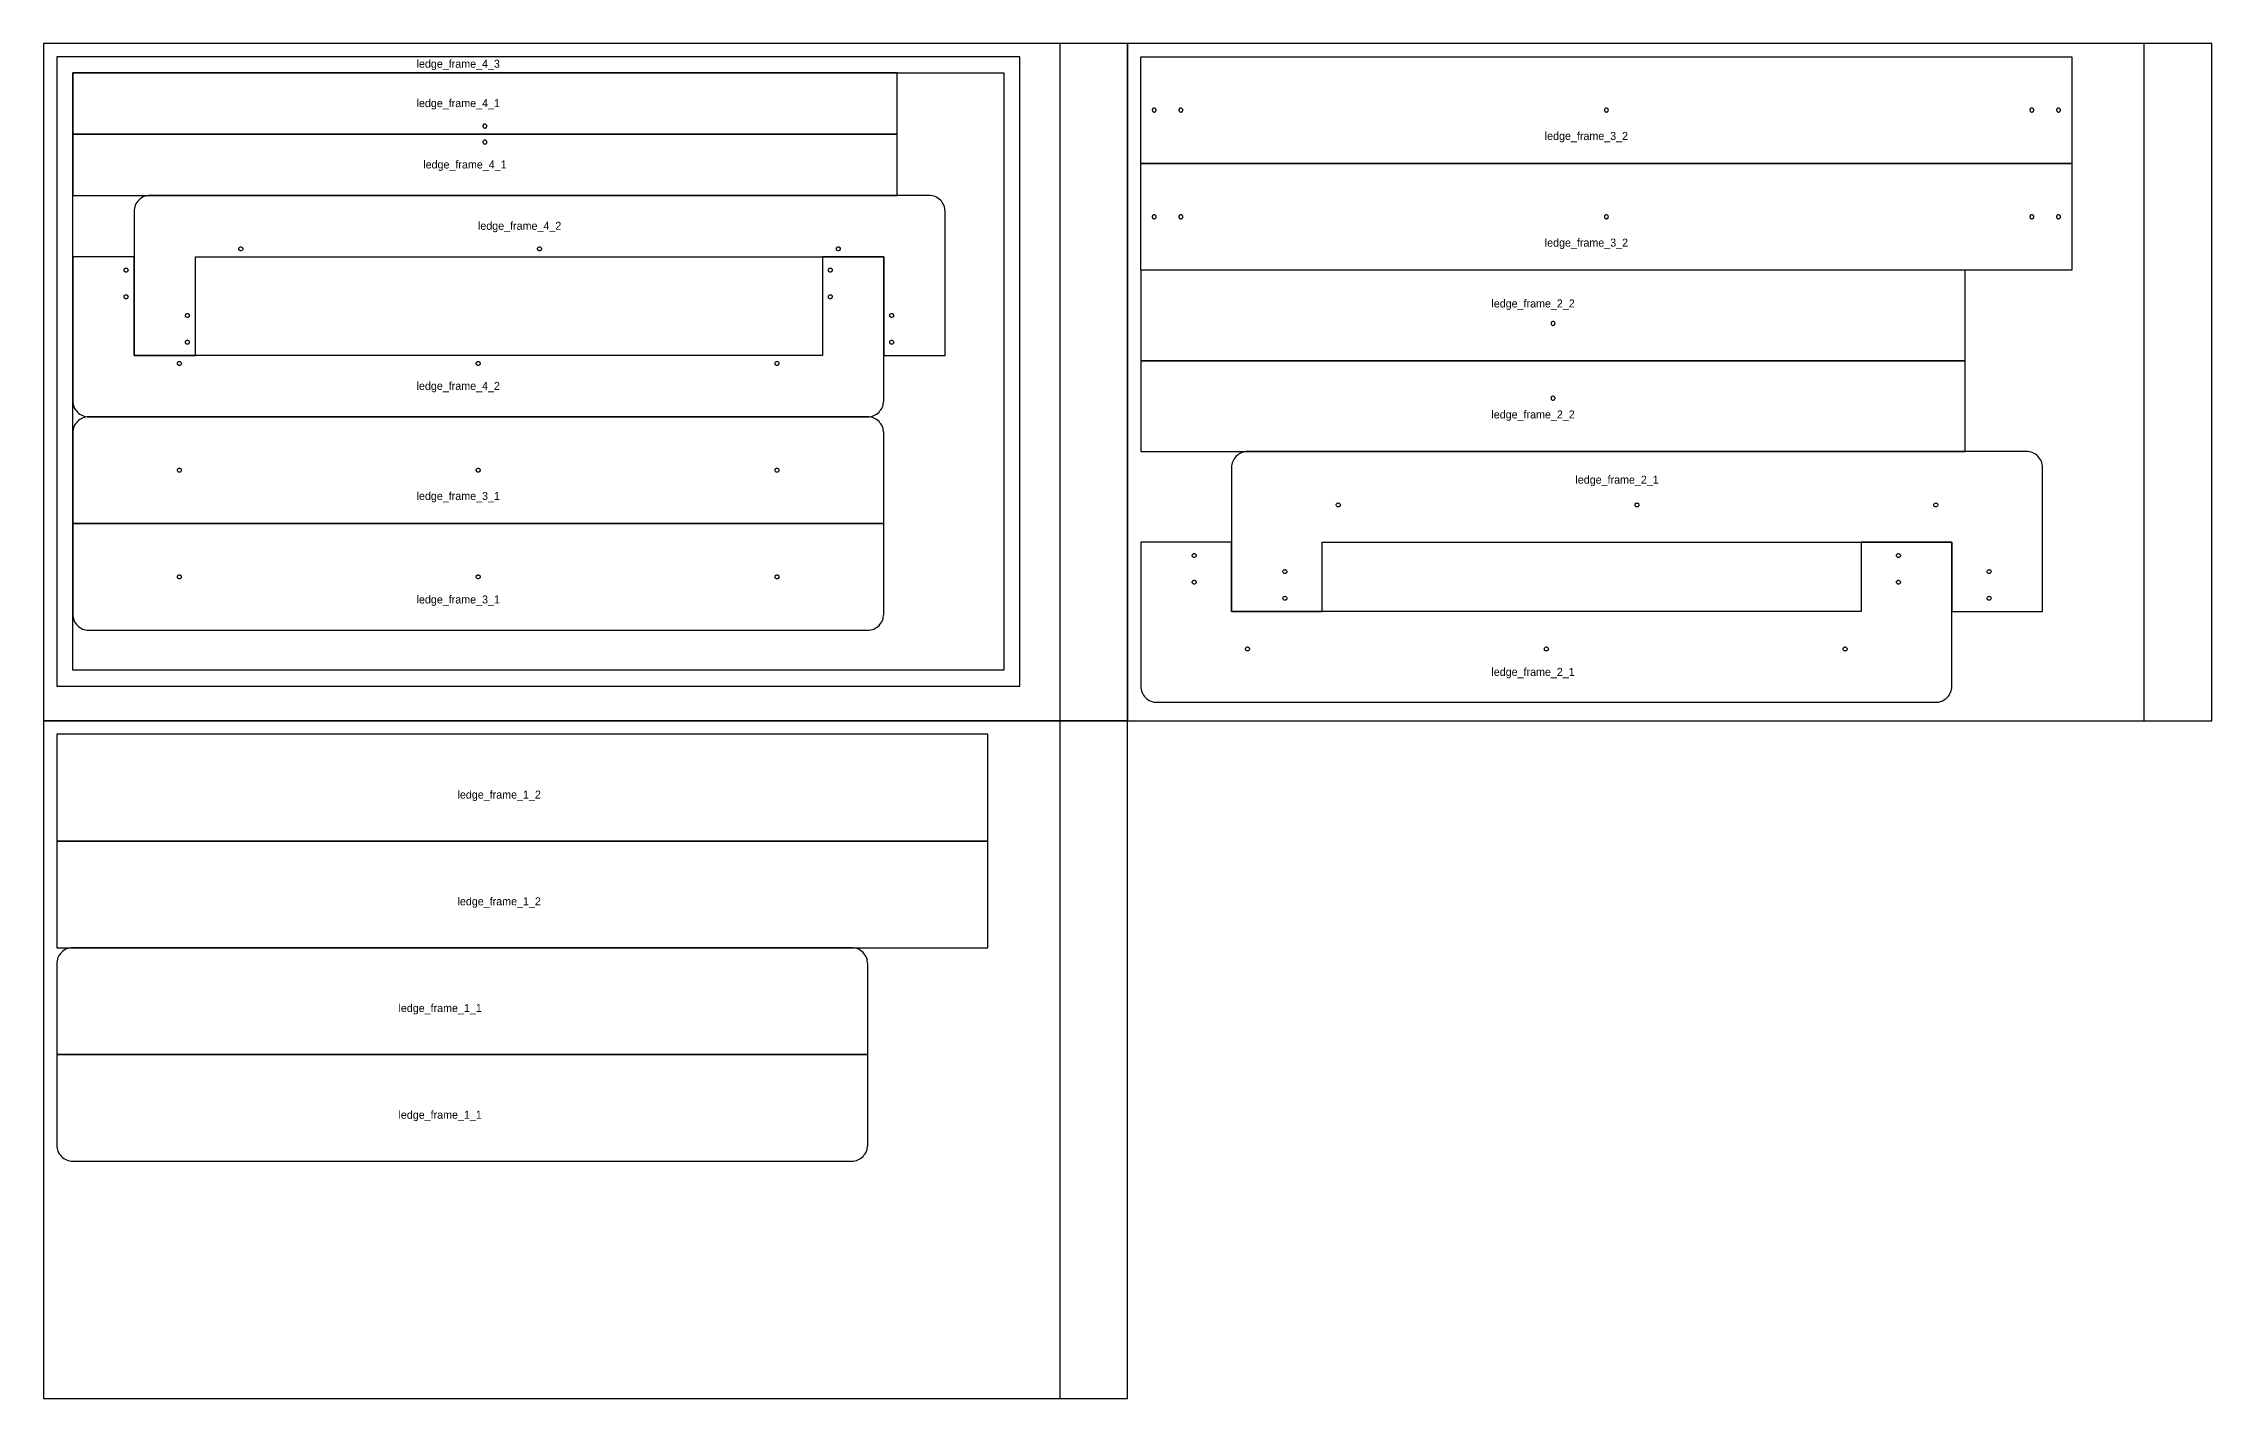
# Model space of a CAD drawing. Header units: millimetres. Extents: x -3535 to 20483, y -3090 to 7277.
# Drawn here: x 14193 to 15818, y 2494 to 3510 of the extents above; entities that cross this region are included whole.
import ezdxf

# ---------------------------------------------------------------- set-up
doc = ezdxf.new("R2010")
doc.units = ezdxf.units.MM
doc.header["$MEASUREMENT"] = 0
doc.layers.add('T_ANNO', color=6, linetype='Continuous', plot=False)
doc.layers.add('T_PART_NAME_NOPRINT', color=7, linetype='Continuous', plot=False)
doc.layers.add('T_CUT_HOLE_3MM', color=1, linetype='Continuous')
doc.layers.add('T_CUT_THRU', color=7, linetype='Continuous')

msp = doc.modelspace()

# ---------------------------------------------------------------- linework, layer by layer
at = {"layer": 'T_ANNO', "color": 5}
for p, q in [((14954.8, 3510.2), (14954.8, 3002.2)), ((15767.6, 3510.2), (15767.6, 3002.2)), ((14954.8, 3002.2), (14954.8, 2494.2))]:
    msp.add_line(p, q, dxfattribs=at)
at = {"layer": 'T_ANNO'}
for points in [[(14192.8, 3002.2), (15005.6, 3002.2), (15005.6, 3510.2), (14192.8, 3510.2)], [(15005.6, 3002.2), (15818.4, 3002.2), (15818.4, 3510.2), (15005.6, 3510.2)], [(14192.8, 2494.2), (15005.6, 2494.2), (15005.6, 3002.2), (14192.8, 3002.2)]]:
    msp.add_lwpolyline(points, close=True, dxfattribs=at)
at = {"layer": 'T_CUT_HOLE_3MM'}
for points in [[(14524.2, 3446.8), (14524.6, 3446.9), (14524.9, 3447.2), (14525.1, 3447.5), (14525.2, 3447.8), (14525.3, 3448.2), (14525.2, 3448.6), (14525.1, 3448.9), (14524.9, 3449.2), (14524.6, 3449.4), (14524.2, 3449.6), (14523.9, 3449.7), (14523.5, 3449.7), (14523.1, 3449.5), (14522.8, 3449.3), (14522.6, 3449.1), (14522.4, 3448.7), (14522.3, 3448.4), (14522.3, 3448), (14522.4, 3447.6), (14522.6, 3447.3), (14522.8, 3447), (14523.1, 3446.8), (14523.5, 3446.7), (14523.9, 3446.7)], [(15026.9, 3460.9), (15026.7, 3461.2), (15026.4, 3461.4), (15026, 3461.6), (15025.7, 3461.7), (15025.3, 3461.7), (15024.9, 3461.5), (15024.6, 3461.3), (15024.4, 3461.1), (15024.2, 3460.7), (15024.1, 3460.4), (15024.1, 3460), (15024.2, 3459.6), (15024.4, 3459.3), (15024.6, 3459), (15024.9, 3458.8), (15025.3, 3458.7), (15025.7, 3458.7), (15026, 3458.8), (15026.4, 3458.9), (15026.7, 3459.2), (15026.9, 3459.5), (15027, 3459.8), (15027.1, 3460.2), (15027, 3460.6)], [(15046.9, 3460.9), (15046.7, 3461.2), (15046.4, 3461.4), (15046, 3461.6), (15045.7, 3461.7), (15045.3, 3461.7), (15044.9, 3461.5), (15044.6, 3461.3), (15044.4, 3461.1), (15044.2, 3460.7), (15044.1, 3460.4), (15044.1, 3460), (15044.2, 3459.6), (15044.4, 3459.3), (15044.6, 3459), (15044.9, 3458.8), (15045.3, 3458.7), (15045.7, 3458.7), (15046, 3458.8), (15046.4, 3458.9), (15046.7, 3459.2), (15046.9, 3459.5), (15047, 3459.8), (15047.1, 3460.2), (15047, 3460.6)], [(15365.9, 3460.9), (15365.7, 3461.2), (15365.4, 3461.4), (15365, 3461.6), (15364.7, 3461.7), (15364.3, 3461.7), (15363.9, 3461.5), (15363.6, 3461.3), (15363.4, 3461.1), (15363.2, 3460.7), (15363.1, 3460.4), (15363.1, 3460), (15363.2, 3459.6), (15363.4, 3459.3), (15363.6, 3459), (15363.9, 3458.8), (15364.3, 3458.7), (15364.7, 3458.7), (15365, 3458.8), (15365.4, 3458.9), (15365.7, 3459.2), (15365.9, 3459.5), (15366, 3459.8), (15366.1, 3460.2), (15366, 3460.6)], [(15684.9, 3460.9), (15684.7, 3461.2), (15684.4, 3461.4), (15684, 3461.6), (15683.7, 3461.7), (15683.3, 3461.7), (15682.9, 3461.5), (15682.6, 3461.3), (15682.4, 3461.1), (15682.2, 3460.7), (15682.1, 3460.4), (15682.1, 3460), (15682.2, 3459.6), (15682.4, 3459.3), (15682.6, 3459), (15682.9, 3458.8), (15683.3, 3458.7), (15683.7, 3458.7), (15684, 3458.8), (15684.4, 3458.9), (15684.7, 3459.2), (15684.9, 3459.5), (15685, 3459.8), (15685.1, 3460.2), (15685, 3460.6)], [(15704.9, 3460.9), (15704.7, 3461.2), (15704.4, 3461.4), (15704, 3461.6), (15703.7, 3461.7), (15703.3, 3461.7), (15702.9, 3461.5), (15702.6, 3461.3), (15702.4, 3461.1), (15702.2, 3460.7), (15702.1, 3460.4), (15702.1, 3460), (15702.2, 3459.6), (15702.4, 3459.3), (15702.6, 3459), (15702.9, 3458.8), (15703.3, 3458.7), (15703.7, 3458.7), (15704, 3458.8), (15704.4, 3458.9), (15704.7, 3459.2), (15704.9, 3459.5), (15705, 3459.8), (15705.1, 3460.2), (15705, 3460.6)], [(14523.3, 3437.6), (14523, 3437.4), (14522.7, 3437.2), (14522.5, 3436.9), (14522.3, 3436.6), (14522.3, 3436.2), (14522.3, 3435.8), (14522.5, 3435.5), (14522.7, 3435.2), (14523, 3434.9), (14523.3, 3434.8), (14523.7, 3434.7), (14524, 3434.7), (14524.4, 3434.8), (14524.7, 3435), (14525, 3435.3), (14525.2, 3435.6), (14525.3, 3436), (14525.3, 3436.4), (14525.2, 3436.7), (14525, 3437.1), (14524.7, 3437.3), (14524.4, 3437.5), (14524, 3437.7), (14523.7, 3437.7)], [(15026, 3378.8), (15026.4, 3378.9), (15026.7, 3379.2), (15026.9, 3379.5), (15027, 3379.8), (15027.1, 3380.2), (15027, 3380.6), (15026.9, 3380.9), (15026.7, 3381.2), (15026.4, 3381.4), (15026, 3381.6), (15025.7, 3381.7), (15025.3, 3381.7), (15024.9, 3381.5), (15024.6, 3381.3), (15024.4, 3381.1), (15024.2, 3380.7), (15024.1, 3380.4), (15024.1, 3380), (15024.2, 3379.6), (15024.4, 3379.3), (15024.6, 3379), (15024.9, 3378.8), (15025.3, 3378.7), (15025.7, 3378.7)], [(15046, 3378.8), (15046.4, 3378.9), (15046.7, 3379.2), (15046.9, 3379.5), (15047, 3379.8), (15047.1, 3380.2), (15047, 3380.6), (15046.9, 3380.9), (15046.7, 3381.2), (15046.4, 3381.4), (15046, 3381.6), (15045.7, 3381.7), (15045.3, 3381.7), (15044.9, 3381.5), (15044.6, 3381.3), (15044.4, 3381.1), (15044.2, 3380.7), (15044.1, 3380.4), (15044.1, 3380), (15044.2, 3379.6), (15044.4, 3379.3), (15044.6, 3379), (15044.9, 3378.8), (15045.3, 3378.7), (15045.7, 3378.7)], [(15365, 3378.8), (15365.4, 3378.9), (15365.7, 3379.2), (15365.9, 3379.5), (15366, 3379.8), (15366.1, 3380.2), (15366, 3380.6), (15365.9, 3380.9), (15365.7, 3381.2), (15365.4, 3381.4), (15365, 3381.6), (15364.7, 3381.7), (15364.3, 3381.7), (15363.9, 3381.5), (15363.6, 3381.3), (15363.4, 3381.1), (15363.2, 3380.7), (15363.1, 3380.4), (15363.1, 3380), (15363.2, 3379.6), (15363.4, 3379.3), (15363.6, 3379), (15363.9, 3378.8), (15364.3, 3378.7), (15364.7, 3378.7)], [(15684, 3378.8), (15684.4, 3378.9), (15684.7, 3379.2), (15684.9, 3379.5), (15685, 3379.8), (15685.1, 3380.2), (15685, 3380.6), (15684.9, 3380.9), (15684.7, 3381.2), (15684.4, 3381.4), (15684, 3381.6), (15683.7, 3381.7), (15683.3, 3381.7), (15682.9, 3381.5), (15682.6, 3381.3), (15682.4, 3381.1), (15682.2, 3380.7), (15682.1, 3380.4), (15682.1, 3380), (15682.2, 3379.6), (15682.4, 3379.3), (15682.6, 3379), (15682.9, 3378.8), (15683.3, 3378.7), (15683.7, 3378.7)], [(15704, 3378.8), (15704.4, 3378.9), (15704.7, 3379.2), (15704.9, 3379.5), (15705, 3379.8), (15705.1, 3380.2), (15705, 3380.6), (15704.9, 3380.9), (15704.7, 3381.2), (15704.4, 3381.4), (15704, 3381.6), (15703.7, 3381.7), (15703.3, 3381.7), (15702.9, 3381.5), (15702.6, 3381.3), (15702.4, 3381.1), (15702.2, 3380.7), (15702.1, 3380.4), (15702.1, 3380), (15702.2, 3379.6), (15702.4, 3379.3), (15702.6, 3379), (15702.9, 3378.8), (15703.3, 3378.7), (15703.7, 3378.7)], [(14340, 3357.5), (14340.4, 3357.6), (14340.8, 3357.7), (14341.1, 3357.6), (14341.5, 3357.5), (14341.8, 3357.3), (14342, 3357), (14342.2, 3356.6), (14342.3, 3356.3), (14342.2, 3355.9), (14342.1, 3355.5), (14341.9, 3355.2), (14341.6, 3355), (14341.3, 3354.8), (14341, 3354.7), (14340.6, 3354.7), (14340.2, 3354.8), (14339.9, 3355), (14339.6, 3355.2), (14339.4, 3355.5), (14339.3, 3355.9), (14339.3, 3356.3), (14339.3, 3356.6), (14339.5, 3357), (14339.7, 3357.3)], [(14564.6, 3354.7), (14564.2, 3354.8), (14563.9, 3355), (14563.6, 3355.2), (14563.4, 3355.5), (14563.3, 3355.9), (14563.3, 3356.3), (14563.3, 3356.6), (14563.5, 3357), (14563.7, 3357.3), (14564, 3357.5), (14564.4, 3357.6), (14564.8, 3357.7), (14565.1, 3357.6), (14565.5, 3357.5), (14565.8, 3357.3), (14566, 3357), (14566.2, 3356.6), (14566.3, 3356.3), (14566.2, 3355.9), (14566.1, 3355.5), (14565.9, 3355.2), (14565.6, 3355), (14565.3, 3354.8), (14565, 3354.7)], [(14789, 3354.7), (14788.6, 3354.7), (14788.2, 3354.8), (14787.9, 3355), (14787.6, 3355.2), (14787.4, 3355.5), (14787.3, 3355.9), (14787.3, 3356.3), (14787.3, 3356.6), (14787.5, 3357), (14787.7, 3357.3), (14788, 3357.5), (14788.4, 3357.6), (14788.8, 3357.7), (14789.1, 3357.6), (14789.5, 3357.5), (14789.8, 3357.3), (14790, 3357), (14790.2, 3356.6), (14790.3, 3356.3), (14790.2, 3355.9), (14790.1, 3355.5), (14789.9, 3355.2), (14789.6, 3355), (14789.3, 3354.8)], [(14253.4, 3340.8), (14253.6, 3341.1), (14253.9, 3341.4), (14254.2, 3341.6), (14254.6, 3341.7), (14255, 3341.7), (14255.3, 3341.6), (14255.6, 3341.4), (14255.9, 3341.1), (14256.1, 3340.8), (14256.2, 3340.5), (14256.3, 3340.1), (14256.2, 3339.7), (14256, 3339.4), (14255.8, 3339.1), (14255.5, 3338.9), (14255.1, 3338.7), (14254.8, 3338.7), (14254.4, 3338.7), (14254, 3338.9), (14253.7, 3339.1), (14253.5, 3339.4), (14253.3, 3339.7), (14253.3, 3340.1), (14253.3, 3340.5)], [(14783.1, 3338.7), (14782.8, 3338.7), (14782.4, 3338.7), (14782, 3338.9), (14781.7, 3339.1), (14781.5, 3339.4), (14781.3, 3339.7), (14781.3, 3340.1), (14781.3, 3340.5), (14781.4, 3340.8), (14781.6, 3341.1), (14781.9, 3341.4), (14782.2, 3341.6), (14782.6, 3341.7), (14783, 3341.7), (14783.3, 3341.6), (14783.6, 3341.4), (14783.9, 3341.1), (14784.1, 3340.8), (14784.2, 3340.5), (14784.3, 3340.1), (14784.2, 3339.7), (14784, 3339.4), (14783.8, 3339.1), (14783.5, 3338.9)], [(14253.6, 3321.1), (14253.9, 3321.4), (14254.2, 3321.6), (14254.6, 3321.7), (14255, 3321.7), (14255.3, 3321.6), (14255.6, 3321.4), (14255.9, 3321.1), (14256.1, 3320.8), (14256.2, 3320.5), (14256.3, 3320.1), (14256.2, 3319.7), (14256, 3319.4), (14255.8, 3319.1), (14255.5, 3318.9), (14255.1, 3318.7), (14254.8, 3318.7), (14254.4, 3318.7), (14254, 3318.9), (14253.7, 3319.1), (14253.5, 3319.4), (14253.3, 3319.7), (14253.3, 3320.1), (14253.3, 3320.5), (14253.4, 3320.8)], [(14781.9, 3321.4), (14782.2, 3321.6), (14782.6, 3321.7), (14783, 3321.7), (14783.3, 3321.6), (14783.6, 3321.4), (14783.9, 3321.1), (14784.1, 3320.8), (14784.2, 3320.5), (14784.3, 3320.1), (14784.2, 3319.7), (14784, 3319.4), (14783.8, 3319.1), (14783.5, 3318.9), (14783.1, 3318.7), (14782.8, 3318.7), (14782.4, 3318.7), (14782, 3318.9), (14781.7, 3319.1), (14781.5, 3319.4), (14781.3, 3319.7), (14781.3, 3320.1), (14781.3, 3320.5), (14781.4, 3320.8), (14781.6, 3321.1)], [(14301.6, 3305), (14301.3, 3304.8), (14301, 3304.7), (14300.6, 3304.7), (14300.2, 3304.8), (14299.9, 3305), (14299.6, 3305.2), (14299.4, 3305.5), (14299.3, 3305.9), (14299.3, 3306.3), (14299.3, 3306.6), (14299.5, 3307), (14299.7, 3307.3), (14300, 3307.5), (14300.4, 3307.6), (14300.8, 3307.7), (14301.1, 3307.6), (14301.5, 3307.5), (14301.8, 3307.3), (14302, 3307), (14302.2, 3306.6), (14302.3, 3306.3), (14302.2, 3305.9), (14302.1, 3305.5), (14301.9, 3305.2)], [(14829.9, 3305.2), (14829.6, 3305), (14829.3, 3304.8), (14829, 3304.7), (14828.6, 3304.7), (14828.2, 3304.8), (14827.9, 3305), (14827.6, 3305.2), (14827.4, 3305.5), (14827.3, 3305.9), (14827.3, 3306.3), (14827.3, 3306.6), (14827.5, 3307), (14827.7, 3307.3), (14828, 3307.5), (14828.4, 3307.6), (14828.8, 3307.7), (14829.1, 3307.6), (14829.5, 3307.5), (14829.8, 3307.3), (14830, 3307), (14830.2, 3306.6), (14830.3, 3306.3), (14830.2, 3305.9), (14830.1, 3305.5)], [(15325, 3298.8), (15325.4, 3298.9), (15325.7, 3299.2), (15325.9, 3299.5), (15326, 3299.8), (15326.1, 3300.2), (15326, 3300.6), (15325.9, 3300.9), (15325.7, 3301.2), (15325.4, 3301.4), (15325, 3301.6), (15324.7, 3301.7), (15324.3, 3301.7), (15323.9, 3301.5), (15323.6, 3301.3), (15323.4, 3301.1), (15323.2, 3300.7), (15323.1, 3300.4), (15323.1, 3300), (15323.2, 3299.6), (15323.4, 3299.3), (15323.6, 3299), (15323.9, 3298.8), (15324.3, 3298.7), (15324.7, 3298.7)], [(14302.1, 3285.5), (14301.9, 3285.2), (14301.6, 3285), (14301.3, 3284.8), (14301, 3284.7), (14300.6, 3284.7), (14300.2, 3284.8), (14299.9, 3285), (14299.6, 3285.2), (14299.4, 3285.5), (14299.3, 3285.9), (14299.3, 3286.3), (14299.3, 3286.6), (14299.5, 3287), (14299.7, 3287.3), (14300, 3287.5), (14300.4, 3287.6), (14300.8, 3287.7), (14301.1, 3287.6), (14301.5, 3287.5), (14301.8, 3287.3), (14302, 3287), (14302.2, 3286.6), (14302.3, 3286.3), (14302.2, 3285.9)], [(14827.4, 3285.5), (14827.3, 3285.9), (14827.3, 3286.3), (14827.3, 3286.6), (14827.5, 3287), (14827.7, 3287.3), (14828, 3287.5), (14828.4, 3287.6), (14828.8, 3287.7), (14829.1, 3287.6), (14829.5, 3287.5), (14829.8, 3287.3), (14830, 3287), (14830.2, 3286.6), (14830.3, 3286.3), (14830.2, 3285.9), (14830.1, 3285.5), (14829.9, 3285.2), (14829.6, 3285), (14829.3, 3284.8), (14829, 3284.7), (14828.6, 3284.7), (14828.2, 3284.8), (14827.9, 3285), (14827.6, 3285.2)], [(14294.6, 3271.7), (14295, 3271.7), (14295.3, 3271.6), (14295.6, 3271.4), (14295.9, 3271.1), (14296.1, 3270.8), (14296.2, 3270.5), (14296.3, 3270.1), (14296.2, 3269.7), (14296, 3269.4), (14295.8, 3269.1), (14295.5, 3268.9), (14295.1, 3268.7), (14294.8, 3268.7), (14294.4, 3268.7), (14294, 3268.9), (14293.7, 3269.1), (14293.5, 3269.4), (14293.3, 3269.7), (14293.3, 3270.1), (14293.3, 3270.5), (14293.4, 3270.8), (14293.6, 3271.1), (14293.9, 3271.4), (14294.2, 3271.6)], [(14520.2, 3270.5), (14520.3, 3270.1), (14520.2, 3269.7), (14520, 3269.4), (14519.8, 3269.1), (14519.5, 3268.9), (14519.1, 3268.7), (14518.8, 3268.7), (14518.4, 3268.7), (14518, 3268.9), (14517.7, 3269.1), (14517.5, 3269.4), (14517.3, 3269.7), (14517.3, 3270.1), (14517.3, 3270.5), (14517.4, 3270.8), (14517.6, 3271.1), (14517.9, 3271.4), (14518.2, 3271.6), (14518.6, 3271.7), (14519, 3271.7), (14519.3, 3271.6), (14519.6, 3271.4), (14519.9, 3271.1), (14520.1, 3270.8)], [(14743.5, 3268.9), (14743.1, 3268.7), (14742.8, 3268.7), (14742.4, 3268.7), (14742, 3268.9), (14741.7, 3269.1), (14741.5, 3269.4), (14741.3, 3269.7), (14741.3, 3270.1), (14741.3, 3270.5), (14741.4, 3270.8), (14741.6, 3271.1), (14741.9, 3271.4), (14742.2, 3271.6), (14742.6, 3271.7), (14743, 3271.7), (14743.3, 3271.6), (14743.6, 3271.4), (14743.9, 3271.1), (14744.1, 3270.8), (14744.2, 3270.5), (14744.3, 3270.1), (14744.2, 3269.7), (14744, 3269.4), (14743.8, 3269.1)], [(15323.3, 3243.5), (15323.5, 3243.2), (15323.8, 3242.9), (15324.1, 3242.8), (15324.5, 3242.7), (15324.8, 3242.7), (15325.2, 3242.8), (15325.5, 3243), (15325.8, 3243.3), (15326, 3243.6), (15326.1, 3244), (15326.1, 3244.4), (15326, 3244.7), (15325.8, 3245.1), (15325.5, 3245.3), (15325.2, 3245.5), (15324.8, 3245.7), (15324.5, 3245.7), (15324.1, 3245.6), (15323.8, 3245.4), (15323.5, 3245.2), (15323.3, 3244.9), (15323.1, 3244.6), (15323.1, 3244.2), (15323.1, 3243.8)], [(14293.3, 3190.3), (14293.3, 3190.7), (14293.5, 3191), (14293.7, 3191.3), (14294, 3191.5), (14294.4, 3191.7), (14294.8, 3191.7), (14295.1, 3191.7), (14295.5, 3191.5), (14295.8, 3191.3), (14296, 3191), (14296.2, 3190.7), (14296.3, 3190.3), (14296.2, 3190), (14296.1, 3189.6), (14295.9, 3189.3), (14295.6, 3189), (14295.3, 3188.8), (14295, 3188.7), (14294.6, 3188.7), (14294.2, 3188.8), (14293.9, 3189), (14293.6, 3189.3), (14293.4, 3189.6), (14293.3, 3190)], [(14518.8, 3191.7), (14519.1, 3191.7), (14519.5, 3191.5), (14519.8, 3191.3), (14520, 3191), (14520.2, 3190.7), (14520.3, 3190.3), (14520.2, 3190), (14520.1, 3189.6), (14519.9, 3189.3), (14519.6, 3189), (14519.3, 3188.8), (14519, 3188.7), (14518.6, 3188.7), (14518.2, 3188.8), (14517.9, 3189), (14517.6, 3189.3), (14517.4, 3189.6), (14517.3, 3190), (14517.3, 3190.3), (14517.3, 3190.7), (14517.5, 3191), (14517.7, 3191.3), (14518, 3191.5), (14518.4, 3191.7)], [(14743.8, 3191.3), (14744, 3191), (14744.2, 3190.7), (14744.3, 3190.3), (14744.2, 3190), (14744.1, 3189.6), (14743.9, 3189.3), (14743.6, 3189), (14743.3, 3188.8), (14743, 3188.7), (14742.6, 3188.7), (14742.2, 3188.8), (14741.9, 3189), (14741.6, 3189.3), (14741.4, 3189.6), (14741.3, 3190), (14741.3, 3190.3), (14741.3, 3190.7), (14741.5, 3191), (14741.7, 3191.3), (14742, 3191.5), (14742.4, 3191.7), (14742.8, 3191.7), (14743.1, 3191.7), (14743.5, 3191.5)], [(15162.3, 3165), (15162.5, 3165.3), (15162.8, 3165.5), (15163.2, 3165.6), (15163.6, 3165.7), (15163.9, 3165.6), (15164.3, 3165.5), (15164.6, 3165.3), (15164.8, 3165), (15165, 3164.6), (15165.1, 3164.3), (15165, 3163.9), (15164.9, 3163.5), (15164.7, 3163.2), (15164.4, 3163), (15164.1, 3162.8), (15163.8, 3162.7), (15163.4, 3162.7), (15163, 3162.8), (15162.7, 3163), (15162.4, 3163.2), (15162.2, 3163.5), (15162.1, 3163.9), (15162.1, 3164.3), (15162.1, 3164.6)], [(15387.2, 3165.6), (15387.6, 3165.7), (15387.9, 3165.6), (15388.3, 3165.5), (15388.6, 3165.3), (15388.8, 3165), (15389, 3164.6), (15389.1, 3164.3), (15389, 3163.9), (15388.9, 3163.5), (15388.7, 3163.2), (15388.4, 3163), (15388.1, 3162.8), (15387.8, 3162.7), (15387.4, 3162.7), (15387, 3162.8), (15386.7, 3163), (15386.4, 3163.2), (15386.2, 3163.5), (15386.1, 3163.9), (15386.1, 3164.3), (15386.1, 3164.6), (15386.3, 3165), (15386.5, 3165.3), (15386.8, 3165.5)], [(15611.4, 3162.7), (15611, 3162.8), (15610.7, 3163), (15610.4, 3163.2), (15610.2, 3163.5), (15610.1, 3163.9), (15610.1, 3164.3), (15610.1, 3164.6), (15610.3, 3165), (15610.5, 3165.3), (15610.8, 3165.5), (15611.2, 3165.6), (15611.6, 3165.7), (15611.9, 3165.6), (15612.3, 3165.5), (15612.6, 3165.3), (15612.8, 3165), (15613, 3164.6), (15613.1, 3164.3), (15613, 3163.9), (15612.9, 3163.5), (15612.7, 3163.2), (15612.4, 3163), (15612.1, 3162.8), (15611.8, 3162.7)], [(15054.3, 3125.4), (15054.1, 3125.7), (15054.1, 3126.1), (15054.1, 3126.5), (15054.2, 3126.8), (15054.4, 3127.1), (15054.7, 3127.4), (15055, 3127.6), (15055.4, 3127.7), (15055.8, 3127.7), (15056.1, 3127.6), (15056.4, 3127.4), (15056.7, 3127.1), (15056.9, 3126.8), (15057, 3126.5), (15057.1, 3126.1), (15057, 3125.7), (15056.8, 3125.4), (15056.6, 3125.1), (15056.3, 3124.9), (15055.9, 3124.7), (15055.6, 3124.7), (15055.2, 3124.7), (15054.8, 3124.9), (15054.5, 3125.1)], [(15582.3, 3125.4), (15582.1, 3125.7), (15582.1, 3126.1), (15582.1, 3126.5), (15582.2, 3126.8), (15582.4, 3127.1), (15582.7, 3127.4), (15583, 3127.6), (15583.4, 3127.7), (15583.8, 3127.7), (15584.1, 3127.6), (15584.4, 3127.4), (15584.7, 3127.1), (15584.9, 3126.8), (15585, 3126.5), (15585.1, 3126.1), (15585, 3125.7), (15584.8, 3125.4), (15584.6, 3125.1), (15584.3, 3124.9), (15583.9, 3124.7), (15583.6, 3124.7), (15583.2, 3124.7), (15582.8, 3124.9), (15582.5, 3125.1)], [(14295, 3111.7), (14295.3, 3111.6), (14295.6, 3111.4), (14295.9, 3111.2), (14296.1, 3110.9), (14296.2, 3110.5), (14296.3, 3110.1), (14296.2, 3109.8), (14296, 3109.4), (14295.8, 3109.1), (14295.5, 3108.9), (14295.1, 3108.8), (14294.8, 3108.7), (14294.4, 3108.8), (14294, 3108.9), (14293.7, 3109.1), (14293.5, 3109.4), (14293.3, 3109.8), (14293.3, 3110.1), (14293.3, 3110.5), (14293.4, 3110.9), (14293.6, 3111.2), (14293.9, 3111.4), (14294.2, 3111.6), (14294.6, 3111.7)], [(14519, 3111.7), (14519.3, 3111.6), (14519.6, 3111.4), (14519.9, 3111.2), (14520.1, 3110.9), (14520.2, 3110.5), (14520.3, 3110.1), (14520.2, 3109.8), (14520, 3109.4), (14519.8, 3109.1), (14519.5, 3108.9), (14519.1, 3108.8), (14518.8, 3108.7), (14518.4, 3108.8), (14518, 3108.9), (14517.7, 3109.1), (14517.5, 3109.4), (14517.3, 3109.8), (14517.3, 3110.1), (14517.3, 3110.5), (14517.4, 3110.9), (14517.6, 3111.2), (14517.9, 3111.4), (14518.2, 3111.6), (14518.6, 3111.7)], [(14742.8, 3108.7), (14742.4, 3108.8), (14742, 3108.9), (14741.7, 3109.1), (14741.5, 3109.4), (14741.3, 3109.8), (14741.3, 3110.1), (14741.3, 3110.5), (14741.4, 3110.9), (14741.6, 3111.2), (14741.9, 3111.4), (14742.2, 3111.6), (14742.6, 3111.7), (14743, 3111.7), (14743.3, 3111.6), (14743.6, 3111.4), (14743.9, 3111.2), (14744.1, 3110.9), (14744.2, 3110.5), (14744.3, 3110.1), (14744.2, 3109.8), (14744, 3109.4), (14743.8, 3109.1), (14743.5, 3108.9), (14743.1, 3108.8)], [(15055, 3107.6), (15055.4, 3107.7), (15055.8, 3107.7), (15056.1, 3107.6), (15056.4, 3107.4), (15056.7, 3107.1), (15056.9, 3106.8), (15057, 3106.5), (15057.1, 3106.1), (15057, 3105.7), (15056.8, 3105.4), (15056.6, 3105.1), (15056.3, 3104.9), (15055.9, 3104.7), (15055.6, 3104.7), (15055.2, 3104.7), (15054.8, 3104.9), (15054.5, 3105.1), (15054.3, 3105.4), (15054.1, 3105.7), (15054.1, 3106.1), (15054.1, 3106.5), (15054.2, 3106.8), (15054.4, 3107.1), (15054.7, 3107.4)], [(15124.8, 3115), (15125, 3114.6), (15125.1, 3114.3), (15125, 3113.9), (15124.9, 3113.5), (15124.7, 3113.2), (15124.4, 3113), (15124.1, 3112.8), (15123.8, 3112.7), (15123.4, 3112.7), (15123, 3112.8), (15122.7, 3113), (15122.4, 3113.2), (15122.2, 3113.5), (15122.1, 3113.9), (15122.1, 3114.3), (15122.1, 3114.6), (15122.3, 3115), (15122.5, 3115.3), (15122.8, 3115.5), (15123.2, 3115.6), (15123.6, 3115.7), (15123.9, 3115.6), (15124.3, 3115.5), (15124.6, 3115.3)], [(15582.3, 3105.4), (15582.1, 3105.7), (15582.1, 3106.1), (15582.1, 3106.5), (15582.2, 3106.8), (15582.4, 3107.1), (15582.7, 3107.4), (15583, 3107.6), (15583.4, 3107.7), (15583.8, 3107.7), (15584.1, 3107.6), (15584.4, 3107.4), (15584.7, 3107.1), (15584.9, 3106.8), (15585, 3106.5), (15585.1, 3106.1), (15585, 3105.7), (15584.8, 3105.4), (15584.6, 3105.1), (15584.3, 3104.9), (15583.9, 3104.7), (15583.6, 3104.7), (15583.2, 3104.7), (15582.8, 3104.9), (15582.5, 3105.1)], [(15652.1, 3112.8), (15651.8, 3112.7), (15651.4, 3112.7), (15651, 3112.8), (15650.7, 3113), (15650.4, 3113.2), (15650.2, 3113.5), (15650.1, 3113.9), (15650.1, 3114.3), (15650.1, 3114.6), (15650.3, 3115), (15650.5, 3115.3), (15650.8, 3115.5), (15651.2, 3115.6), (15651.6, 3115.7), (15651.9, 3115.6), (15652.3, 3115.5), (15652.6, 3115.3), (15652.8, 3115), (15653, 3114.6), (15653.1, 3114.3), (15653, 3113.9), (15652.9, 3113.5), (15652.7, 3113.2), (15652.4, 3113)], [(15124.8, 3095), (15125, 3094.6), (15125.1, 3094.3), (15125, 3093.9), (15124.9, 3093.5), (15124.7, 3093.2), (15124.4, 3093), (15124.1, 3092.8), (15123.8, 3092.7), (15123.4, 3092.7), (15123, 3092.8), (15122.7, 3093), (15122.4, 3093.2), (15122.2, 3093.5), (15122.1, 3093.9), (15122.1, 3094.3), (15122.1, 3094.6), (15122.3, 3095), (15122.5, 3095.3), (15122.8, 3095.5), (15123.2, 3095.6), (15123.6, 3095.7), (15123.9, 3095.6), (15124.3, 3095.5), (15124.6, 3095.3)], [(15652.8, 3095), (15653, 3094.6), (15653.1, 3094.3), (15653, 3093.9), (15652.9, 3093.5), (15652.7, 3093.2), (15652.4, 3093), (15652.1, 3092.8), (15651.8, 3092.7), (15651.4, 3092.7), (15651, 3092.8), (15650.7, 3093), (15650.4, 3093.2), (15650.2, 3093.5), (15650.1, 3093.9), (15650.1, 3094.3), (15650.1, 3094.6), (15650.3, 3095), (15650.5, 3095.3), (15650.8, 3095.5), (15651.2, 3095.6), (15651.6, 3095.7), (15651.9, 3095.6), (15652.3, 3095.5), (15652.6, 3095.3)], [(15095.8, 3057.7), (15096.1, 3057.6), (15096.4, 3057.4), (15096.7, 3057.1), (15096.9, 3056.8), (15097, 3056.5), (15097.1, 3056.1), (15097, 3055.7), (15096.8, 3055.4), (15096.6, 3055.1), (15096.3, 3054.9), (15095.9, 3054.7), (15095.6, 3054.7), (15095.2, 3054.7), (15094.8, 3054.9), (15094.5, 3055.1), (15094.3, 3055.4), (15094.1, 3055.7), (15094.1, 3056.1), (15094.1, 3056.5), (15094.2, 3056.8), (15094.4, 3057.1), (15094.7, 3057.4), (15095, 3057.6), (15095.4, 3057.7)], [(15319.9, 3054.7), (15319.6, 3054.7), (15319.2, 3054.7), (15318.8, 3054.9), (15318.5, 3055.1), (15318.3, 3055.4), (15318.1, 3055.7), (15318.1, 3056.1), (15318.1, 3056.5), (15318.2, 3056.8), (15318.4, 3057.1), (15318.7, 3057.4), (15319, 3057.6), (15319.4, 3057.7), (15319.8, 3057.7), (15320.1, 3057.6), (15320.4, 3057.4), (15320.7, 3057.1), (15320.9, 3056.8), (15321, 3056.5), (15321.1, 3056.1), (15321, 3055.7), (15320.8, 3055.4), (15320.6, 3055.1), (15320.3, 3054.9)], [(15544.8, 3055.4), (15544.6, 3055.1), (15544.3, 3054.9), (15543.9, 3054.7), (15543.6, 3054.7), (15543.2, 3054.7), (15542.8, 3054.9), (15542.5, 3055.1), (15542.3, 3055.4), (15542.1, 3055.7), (15542.1, 3056.1), (15542.1, 3056.5), (15542.2, 3056.8), (15542.4, 3057.1), (15542.7, 3057.4), (15543, 3057.6), (15543.4, 3057.7), (15543.8, 3057.7), (15544.1, 3057.6), (15544.4, 3057.4), (15544.7, 3057.1), (15544.9, 3056.8), (15545, 3056.5), (15545.1, 3056.1), (15545, 3055.7)]]:
    msp.add_lwpolyline(points, close=True, dxfattribs=at)
at = {"layer": 'T_CUT_THRU'}
for points in [[(14202.8, 3028.2), (14924.8, 3028.2), (14924.8, 3500.2), (14202.8, 3500.2)], [(15015.6, 3500.2), (15713.6, 3500.2), (15713.6, 3420.2), (15015.6, 3420.2)], [(14912.8, 3488.2), (14912.8, 3040.2), (14214.8, 3040.2), (14214.8, 3488.2)], [(14214.8, 3488.2), (14214.8, 3442.2), (14832.8, 3442.2), (14832.8, 3488.2)], [(14832.8, 3396.2), (14832.8, 3442.2), (14214.8, 3442.2), (14214.8, 3396.2)], [(15015.6, 3420.2), (15713.6, 3420.2), (15713.6, 3340.2), (15015.6, 3340.2)], [(14860.3, 3395.7), (14859.1, 3395.9), (14857.9, 3396.1), (14856.8, 3396.2), (14272.8, 3396.2), (14271.6, 3396.1), (14270.4, 3395.9), (14269.3, 3395.7), (14268.2, 3395.3), (14267.1, 3394.8), (14266.1, 3394.2), (14265.2, 3393.5), (14264.3, 3392.7), (14263.5, 3391.8), (14262.8, 3390.8), (14262.2, 3389.8), (14261.7, 3388.8), (14261.3, 3387.7), (14261, 3386.5), (14260.8, 3385.4), (14260.8, 3384.2), (14260.8, 3276.2), (14306.8, 3276.2), (14306.8, 3350.2), (14822.8, 3350.2), (14822.8, 3276.2), (14868.8, 3276.2), (14868.8, 3384.2), (14868.7, 3385.4), (14868.5, 3386.5), (14868.3, 3387.7), (14867.9, 3388.8), (14867.4, 3389.8), (14866.7, 3390.8), (14866, 3391.8), (14865.3, 3392.7), (14864.4, 3393.5), (14863.4, 3394.2), (14862.4, 3394.8), (14861.4, 3395.3)], [(14223.3, 3230.7), (14224.4, 3230.4), (14225.6, 3230.2), (14226.8, 3230.2), (14810.8, 3230.2), (14811.9, 3230.2), (14813.1, 3230.4), (14814.3, 3230.7), (14815.4, 3231.1), (14816.4, 3231.6), (14817.4, 3232.2), (14818.4, 3232.9), (14819.3, 3233.7), (14820, 3234.6), (14820.7, 3235.5), (14821.4, 3236.5), (14821.9, 3237.6), (14822.3, 3238.7), (14822.5, 3239.8), (14822.7, 3241), (14822.8, 3242.2), (14822.8, 3350.2), (14776.8, 3350.2), (14776.8, 3276.2), (14260.8, 3276.2), (14260.8, 3350.2), (14214.8, 3350.2), (14214.8, 3242.2), (14214.8, 3241), (14215, 3239.8), (14215.3, 3238.7), (14215.7, 3237.6), (14216.2, 3236.5), (14216.8, 3235.5), (14217.5, 3234.6), (14218.3, 3233.7), (14219.2, 3232.9), (14220.1, 3232.2), (14221.1, 3231.6), (14222.2, 3231.1)], [(15015.6, 3272.2), (15633.6, 3272.2), (15633.6, 3340.2), (15015.6, 3340.2)], [(15633.6, 3272.2), (15015.6, 3272.2), (15015.6, 3204.2), (15633.6, 3204.2)], [(14222.2, 3229.3), (14221.1, 3228.8), (14220.1, 3228.2), (14219.2, 3227.5), (14218.3, 3226.7), (14217.5, 3225.8), (14216.8, 3224.9), (14216.2, 3223.9), (14215.7, 3222.8), (14215.3, 3221.7), (14215, 3220.6), (14214.8, 3219.4), (14214.8, 3218.2), (14214.8, 3150.2), (14822.8, 3150.2), (14822.8, 3218.2), (14822.7, 3219.4), (14822.5, 3220.6), (14822.3, 3221.7), (14821.9, 3222.8), (14821.4, 3223.9), (14820.7, 3224.9), (14820, 3225.8), (14819.3, 3226.7), (14818.4, 3227.5), (14817.4, 3228.2), (14816.4, 3228.8), (14815.4, 3229.3), (14814.3, 3229.7), (14813.1, 3230), (14811.9, 3230.2), (14810.8, 3230.2), (14226.8, 3230.2), (14225.6, 3230.2), (14224.4, 3230), (14223.3, 3229.7)], [(15087.1, 3200.7), (15086.3, 3199.8), (15085.6, 3198.8), (15085, 3197.8), (15084.5, 3196.8), (15084.1, 3195.7), (15083.8, 3194.5), (15083.6, 3193.4), (15083.6, 3192.2), (15083.6, 3084.2), (15151.6, 3084.2), (15151.6, 3136.2), (15623.6, 3136.2), (15623.6, 3084.2), (15691.6, 3084.2), (15691.6, 3192.2), (15691.5, 3193.4), (15691.3, 3194.5), (15691.1, 3195.7), (15690.7, 3196.8), (15690.2, 3197.8), (15689.5, 3198.8), (15688.8, 3199.8), (15688.1, 3200.7), (15687.2, 3201.5), (15686.2, 3202.2), (15685.2, 3202.8), (15684.2, 3203.3), (15683.1, 3203.7), (15681.9, 3203.9), (15680.7, 3204.1), (15679.6, 3204.2), (15095.6, 3204.2), (15094.4, 3204.1), (15093.2, 3203.9), (15092.1, 3203.7), (15091, 3203.3), (15089.9, 3202.8), (15088.9, 3202.2), (15088, 3201.5)], [(14215, 3079.9), (14215.3, 3078.8), (14215.7, 3077.6), (14216.2, 3076.6), (14216.8, 3075.6), (14217.5, 3074.6), (14218.3, 3073.7), (14219.2, 3073), (14220.1, 3072.3), (14221.1, 3071.7), (14222.2, 3071.1), (14223.3, 3070.8), (14224.4, 3070.5), (14225.6, 3070.3), (14226.8, 3070.2), (14810.8, 3070.2), (14811.9, 3070.3), (14813.1, 3070.5), (14814.3, 3070.8), (14815.4, 3071.1), (14816.4, 3071.7), (14817.4, 3072.3), (14818.4, 3073), (14819.3, 3073.7), (14820, 3074.6), (14820.7, 3075.6), (14821.4, 3076.6), (14821.9, 3077.6), (14822.3, 3078.8), (14822.5, 3079.9), (14822.7, 3081.1), (14822.8, 3082.2), (14822.8, 3150.2), (14214.8, 3150.2), (14214.8, 3082.2), (14214.8, 3081.1)], [(15620.1, 3019.7), (15620.8, 3020.6), (15621.5, 3021.5), (15622.2, 3022.5), (15622.7, 3023.6), (15623.1, 3024.7), (15623.3, 3025.8), (15623.5, 3027), (15623.6, 3028.2), (15623.6, 3136.2), (15555.6, 3136.2), (15555.6, 3084.2), (15083.6, 3084.2), (15083.6, 3136.2), (15015.6, 3136.2), (15015.6, 3028.2), (15015.6, 3027), (15015.8, 3025.8), (15016.1, 3024.7), (15016.5, 3023.6), (15017, 3022.5), (15017.6, 3021.5), (15018.3, 3020.6), (15019.1, 3019.7), (15020, 3018.9), (15020.9, 3018.2), (15021.9, 3017.6), (15023, 3017.1), (15024.1, 3016.7), (15025.2, 3016.4), (15026.4, 3016.2), (15027.6, 3016.2), (15611.6, 3016.2), (15612.7, 3016.2), (15613.9, 3016.4), (15615.1, 3016.7), (15616.2, 3017.1), (15617.2, 3017.6), (15618.2, 3018.2), (15619.2, 3018.9)], [(14202.8, 2992.2), (14202.8, 2912.2), (14900.8, 2912.2), (14900.8, 2992.2)], [(14202.8, 2912.2), (14202.8, 2832.2), (14900.8, 2832.2), (14900.8, 2912.2)], [(14810.5, 2822.5), (14810.3, 2823.7), (14809.9, 2824.8), (14809.4, 2825.8), (14808.7, 2826.8), (14808, 2827.8), (14807.3, 2828.7), (14806.4, 2829.5), (14805.4, 2830.2), (14804.4, 2830.8), (14803.4, 2831.3), (14802.3, 2831.7), (14801.1, 2831.9), (14799.9, 2832.1), (14798.8, 2832.2), (14214.8, 2832.2), (14213.6, 2832.1), (14212.4, 2831.9), (14211.3, 2831.7), (14210.2, 2831.3), (14209.1, 2830.8), (14208.1, 2830.2), (14207.2, 2829.5), (14206.3, 2828.7), (14205.5, 2827.8), (14204.8, 2826.8), (14204.2, 2825.8), (14203.7, 2824.8), (14203.3, 2823.7), (14203, 2822.5), (14202.8, 2821.4), (14202.8, 2820.2), (14202.8, 2752.2), (14810.8, 2752.2), (14810.8, 2820.2), (14810.7, 2821.4)], [(14203, 2681.8), (14203.3, 2680.7), (14203.7, 2679.6), (14204.2, 2678.5), (14204.8, 2677.5), (14205.5, 2676.6), (14206.3, 2675.7), (14207.2, 2674.9), (14208.1, 2674.2), (14209.1, 2673.6), (14210.2, 2673.1), (14211.3, 2672.7), (14212.4, 2672.4), (14213.6, 2672.2), (14214.8, 2672.2), (14798.8, 2672.2), (14799.9, 2672.2), (14801.1, 2672.4), (14802.3, 2672.7), (14803.4, 2673.1), (14804.4, 2673.6), (14805.4, 2674.2), (14806.4, 2674.9), (14807.3, 2675.7), (14808, 2676.6), (14808.7, 2677.5), (14809.4, 2678.5), (14809.9, 2679.6), (14810.3, 2680.7), (14810.5, 2681.8), (14810.7, 2683), (14810.8, 2684.2), (14810.8, 2752.2), (14202.8, 2752.2), (14202.8, 2684.2), (14202.8, 2683)]]:
    msp.add_lwpolyline(points, close=True, dxfattribs=at)

# ---------------------------------------------------------------- texts
at = {"layer": 'T_PART_NAME_NOPRINT', "char_height": 6, "attachment_point": 1}
for s, insert in [('ledge_frame_4_3', (14472.6, 3497.9)), ('ledge_frame_4_1', (14472.6, 3468.4)), ('ledge_frame_3_2', (15318.4, 3443.8)), ('ledge_frame_4_1', (14477.6, 3422.4)), ('ledge_frame_4_2', (14518.6, 3376.4)), ('ledge_frame_3_2', (15318.4, 3363.8)), ('ledge_frame_2_2', (15278.4, 3318.2)), ('ledge_frame_4_2', (14472.6, 3256.4)), ('ledge_frame_2_2', (15278.4, 3235)), ('ledge_frame_2_1', (15341.4, 3186.1)), ('ledge_frame_3_1', (14472.6, 3173.9)), ('ledge_frame_3_1', (14472.6, 3096.3)), ('ledge_frame_2_1', (15278.4, 3042)), ('ledge_frame_1_2', (14503.3, 2950)), ('ledge_frame_1_2', (14503.3, 2870)), ('ledge_frame_1_1', (14459, 2790)), ('ledge_frame_1_1', (14459, 2710))]:
    msp.add_mtext_dynamic_manual_height_columns(s, width=220.918, gutter_width=50, heights=[113.4], dxfattribs=dict(at, insert=insert))

doc.saveas('drawing.dxf')
